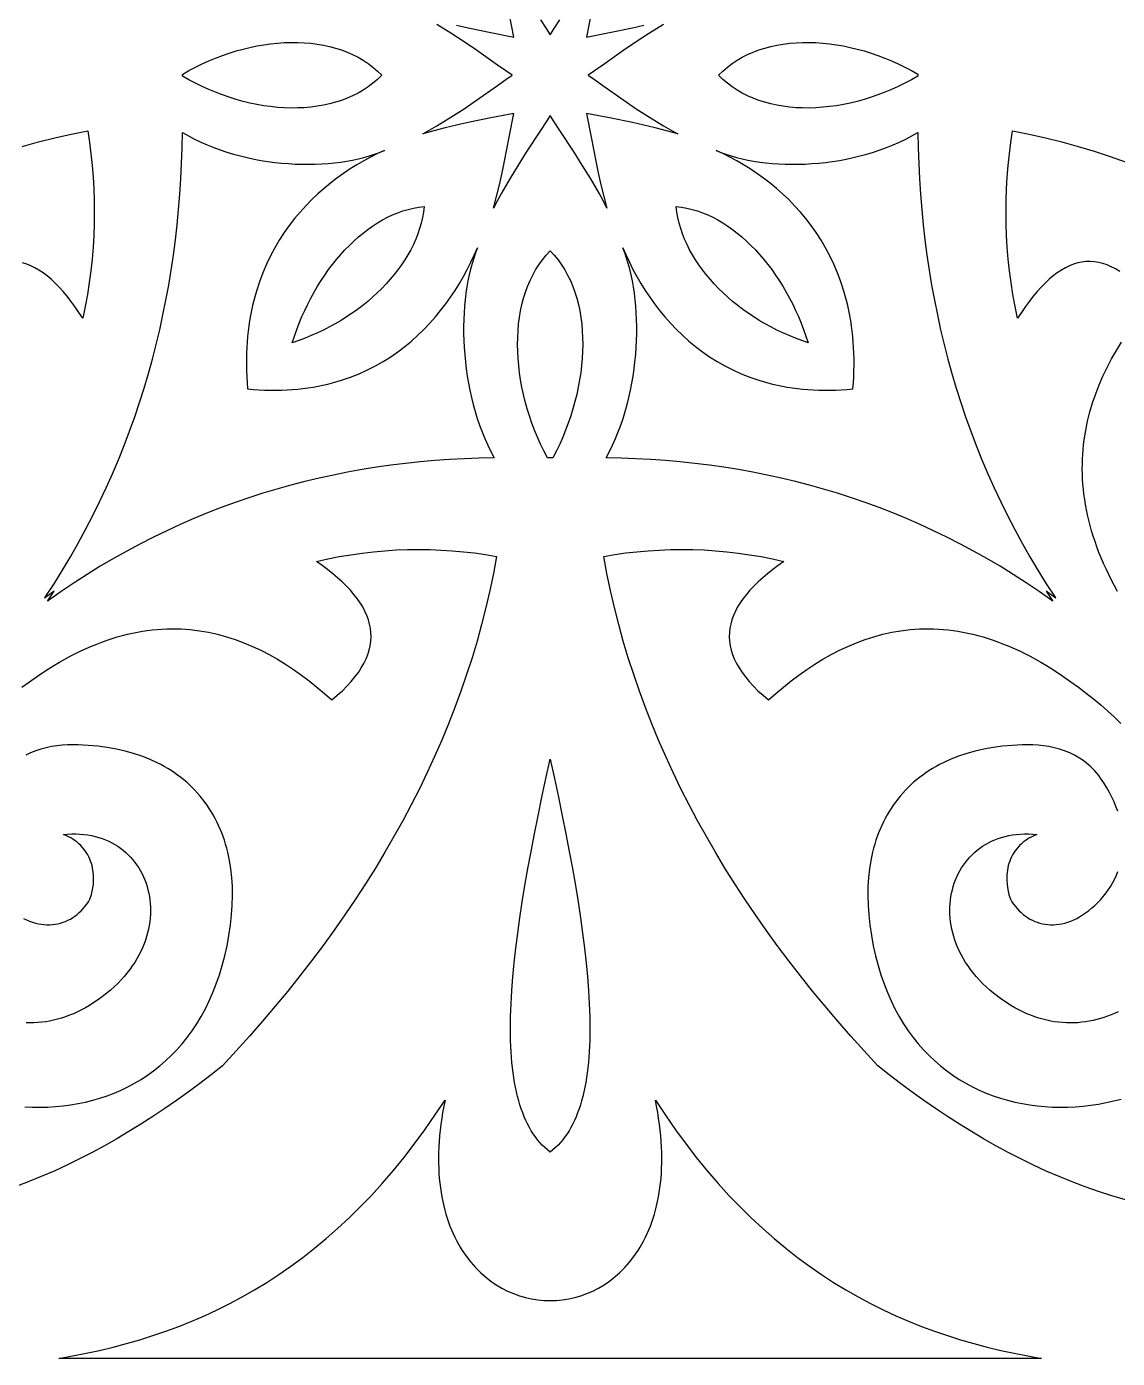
# Model space of a CAD drawing. Extents: x -375 to 375, y -1025 to 1025.
# Drawn here: x -231.8 to -165.5, y -312.1 to -231.1 of the extents above; entities that cross this region are included whole.
import ezdxf

# ---------------------------------------------------------------- set-up
doc = ezdxf.new("R2010")
doc.units = 0
doc.layers.add('LAYER_1', color=18, linetype='CONTINUOUS')

msp = doc.modelspace()

# ---------------------------------------------------------------- linework, layer by layer
at = {"layer": 'LAYER_1'}
for points in [[(-205.689, -231.057), (-204.996, -231.215), (-203.608, -231.505), (-202.219, -231.779), (-202.489, -230.322)], [(-200.584, -230.735), (-200.246, -231.249), (-199.998, -231.642), (-199.751, -231.249), (-199.413, -230.735)], [(-197.514, -230.322), (-197.785, -231.779), (-196.393, -231.505), (-195.003, -231.215), (-194.31, -231.057)], [(-193.113, -231.008), (-193.54, -231.267), (-193.959, -231.529), (-194.766, -232.057), (-195.52, -232.57), (-196.805, -233.477), (-197.304, -233.831), (-197.686, -234.093), (-197.304, -234.356), (-196.805, -234.711), (-195.52, -235.617), (-194.766, -236.129), (-193.959, -236.655), (-193.54, -236.916), (-193.113, -237.174), (-192.681, -237.425), (-192.245, -237.667), (-192.931, -237.474), (-193.619, -237.296), (-194.31, -237.129), (-195.003, -236.973), (-196.393, -236.684), (-197.785, -236.414), (-197.514, -237.866), (-197.228, -239.314), (-197.075, -240.035), (-196.911, -240.751), (-196.735, -241.463), (-196.545, -242.17), (-196.783, -241.72), (-197.03, -241.273), (-197.537, -240.399), (-198.048, -239.563), (-198.543, -238.782), (-199.413, -237.452), (-199.751, -236.937), (-199.998, -236.544), (-200.246, -236.937), (-200.584, -237.452), (-201.455, -238.782), (-201.949, -239.563), (-202.459, -240.399), (-202.964, -241.273), (-203.209, -241.72), (-203.447, -242.17), (-203.258, -241.463), (-203.085, -240.751), (-202.923, -240.035), (-202.772, -239.314), (-202.489, -237.866), (-202.219, -236.414), (-203.608, -236.684), (-204.996, -236.973), (-205.689, -237.129), (-206.379, -237.296), (-207.067, -237.474), (-207.752, -237.667), (-207.316, -237.425), (-206.884, -237.174), (-206.457, -236.916), (-206.037, -236.655), (-205.229, -236.129), (-204.476, -235.617), (-203.193, -234.711), (-202.696, -234.356), (-202.316, -234.093), (-202.696, -233.831), (-203.193, -233.477), (-204.476, -232.57), (-205.229, -232.057), (-206.037, -231.529), (-206.457, -231.267), (-206.884, -231.008)], [(-232.097, -238.426), (-231.111, -238.155), (-230.12, -237.907), (-229.123, -237.682), (-228.123, -237.479), (-228.018, -238.179), (-227.928, -238.881), (-227.854, -239.584), (-227.796, -240.289), (-227.754, -240.995), (-227.728, -241.704), (-227.719, -242.414), (-227.726, -243.125), (-227.751, -243.838), (-227.793, -244.553), (-227.853, -245.27), (-227.931, -245.988), (-228.026, -246.708), (-228.141, -247.429), (-228.273, -248.153), (-228.425, -248.877), (-228.662, -248.513), (-228.9, -248.168), (-229.139, -247.842), (-229.379, -247.535), (-229.619, -247.247), (-229.861, -246.98), (-230.103, -246.732), (-230.347, -246.505), (-230.591, -246.299), (-230.836, -246.114), (-231.083, -245.95), (-231.33, -245.807), (-231.578, -245.687), (-231.828, -245.588), (-232.078, -245.512)], [(-165.355, -246.039), (-165.617, -245.877), (-165.878, -245.74), (-166.137, -245.627), (-166.396, -245.539), (-166.653, -245.475), (-166.909, -245.436), (-167.164, -245.42), (-167.418, -245.428), (-167.67, -245.458), (-167.922, -245.512), (-168.172, -245.588), (-168.422, -245.687), (-168.67, -245.807), (-168.917, -245.95), (-169.164, -246.114), (-169.409, -246.299), (-169.653, -246.505), (-169.897, -246.732), (-170.139, -246.98), (-170.381, -247.247), (-170.621, -247.535), (-170.861, -247.842), (-171.1, -248.168), (-171.338, -248.513), (-171.575, -248.877), (-171.727, -248.153), (-171.859, -247.429), (-171.974, -246.708), (-172.069, -245.988), (-172.147, -245.27), (-172.207, -244.553), (-172.249, -243.838), (-172.274, -243.125), (-172.281, -242.414), (-172.272, -241.704), (-172.246, -240.995), (-172.204, -240.289), (-172.146, -239.584), (-172.072, -238.881), (-171.982, -238.179), (-171.877, -237.479), (-170.877, -237.682), (-169.88, -237.907), (-168.889, -238.155), (-167.903, -238.426), (-166.921, -238.72), (-165.944, -239.036), (-164.972, -239.375)], [(-165.5, -265.482), (-165.689, -265.137), (-165.868, -264.794), (-166.038, -264.454), (-166.199, -264.115), (-166.35, -263.778), (-166.493, -263.444), (-166.627, -263.111), (-166.752, -262.78), (-166.868, -262.451), (-166.976, -262.124), (-167.075, -261.799), (-167.166, -261.476), (-167.248, -261.155), (-167.323, -260.835), (-167.389, -260.518), (-167.447, -260.203), (-167.498, -259.889), (-167.541, -259.577), (-167.576, -259.268), (-167.603, -258.96), (-167.623, -258.654), (-167.636, -258.35), (-167.641, -258.047), (-167.64, -257.747), (-167.631, -257.448), (-167.615, -257.152), (-167.593, -256.857), (-167.563, -256.564), (-167.528, -256.273), (-167.436, -255.696), (-167.319, -255.127), (-167.178, -254.565), (-167.013, -254.01), (-166.825, -253.462), (-166.616, -252.922), (-166.384, -252.388), (-166.133, -251.862), (-165.862, -251.343), (-165.572, -250.831), (-165.264, -250.326)], [(-232.134, -271.315), (-231.661, -270.971), (-231.177, -270.633), (-230.84, -270.407), (-230.505, -270.191), (-230.172, -269.985), (-229.841, -269.788), (-229.512, -269.602), (-229.184, -269.425), (-228.859, -269.258), (-228.535, -269.1), (-228.213, -268.951), (-227.894, -268.812), (-227.575, -268.682), (-227.259, -268.561), (-226.945, -268.449), (-226.633, -268.346), (-226.322, -268.251), (-226.013, -268.165), (-225.706, -268.088), (-225.401, -268.019), (-225.098, -267.958), (-224.797, -267.906), (-224.497, -267.861), (-224.199, -267.825), (-223.904, -267.796), (-223.609, -267.775), (-223.317, -267.762), (-223.027, -267.756), (-222.738, -267.758), (-222.451, -267.767), (-222.166, -267.783), (-221.882, -267.807), (-221.601, -267.837), (-221.321, -267.875), (-220.767, -267.97), (-220.219, -268.091), (-219.679, -268.238), (-219.146, -268.41), (-218.62, -268.605), (-218.1, -268.824), (-217.587, -269.064), (-217.082, -269.326), (-216.583, -269.608), (-216.09, -269.91), (-215.605, -270.23), (-215.126, -270.569), (-214.653, -270.924), (-214.188, -271.296), (-213.729, -271.682), (-213.276, -272.084), (-212.943, -271.801), (-212.637, -271.52), (-212.356, -271.24), (-212.101, -270.962), (-211.87, -270.685), (-211.665, -270.41), (-211.485, -270.135), (-211.329, -269.863), (-211.197, -269.591), (-211.088, -269.321), (-211.004, -269.052), (-210.943, -268.785), (-210.905, -268.518), (-210.889, -268.253), (-210.897, -267.989), (-210.926, -267.726), (-210.978, -267.465), (-211.051, -267.204), (-211.146, -266.945), (-211.262, -266.686), (-211.399, -266.429), (-211.556, -266.173), (-211.734, -265.918), (-211.933, -265.664), (-212.151, -265.41), (-212.388, -265.158), (-212.646, -264.907), (-212.922, -264.657), (-213.217, -264.407), (-213.53, -264.159), (-213.862, -263.911), (-214.212, -263.664), (-213.516, -263.506), (-212.821, -263.368), (-212.127, -263.249), (-211.435, -263.15), (-210.745, -263.069), (-210.056, -263.007), (-209.369, -262.963), (-208.683, -262.937), (-207.999, -262.929), (-207.317, -262.939), (-206.636, -262.965), (-205.957, -263.009), (-205.279, -263.07), (-204.604, -263.147), (-203.929, -263.241), (-203.257, -263.35), (-203.451, -264.391), (-203.668, -265.427), (-203.906, -266.459), (-204.167, -267.485), (-204.449, -268.506), (-204.753, -269.523), (-205.078, -270.534), (-205.425, -271.541), (-205.794, -272.543), (-206.183, -273.54), (-206.594, -274.532), (-207.026, -275.52), (-207.479, -276.503), (-207.953, -277.481), (-208.447, -278.455), (-208.962, -279.424), (-209.498, -280.388), (-210.053, -281.348), (-210.63, -282.304), (-211.226, -283.255), (-211.843, -284.201), (-212.48, -285.144), (-213.136, -286.081), (-213.812, -287.015), (-214.508, -287.944), (-215.224, -288.868), (-215.959, -289.789), (-216.714, -290.705), (-217.487, -291.617), (-218.28, -292.525), (-219.092, -293.428), (-219.923, -294.328), (-220.615, -294.871), (-221.313, -295.403), (-222.016, -295.924), (-222.724, -296.432), (-223.438, -296.927), (-224.159, -297.409), (-224.885, -297.877), (-225.618, -298.331), (-226.357, -298.77), (-227.103, -299.194), (-227.856, -299.602), (-228.617, -299.994), (-229.385, -300.37), (-230.16, -300.727), (-230.944, -301.068), (-231.735, -301.39), (-232.535, -301.693)], [(-165.013, -302.486), (-165.839, -302.242), (-166.656, -301.977), (-167.465, -301.693), (-168.265, -301.39), (-169.056, -301.068), (-169.84, -300.727), (-170.615, -300.37), (-171.383, -299.994), (-172.144, -299.602), (-172.897, -299.194), (-173.643, -298.77), (-174.382, -298.331), (-175.115, -297.877), (-175.841, -297.409), (-176.562, -296.927), (-177.276, -296.432), (-177.984, -295.924), (-178.687, -295.403), (-179.385, -294.871), (-180.077, -294.328), (-180.908, -293.428), (-181.72, -292.525), (-182.513, -291.617), (-183.286, -290.705), (-184.041, -289.789), (-184.776, -288.868), (-185.492, -287.944), (-186.188, -287.015), (-186.864, -286.081), (-187.52, -285.144), (-188.157, -284.201), (-188.774, -283.255), (-189.37, -282.304), (-189.947, -281.348), (-190.502, -280.388), (-191.038, -279.424), (-191.553, -278.455), (-192.047, -277.481), (-192.521, -276.503), (-192.974, -275.52), (-193.406, -274.532), (-193.817, -273.54), (-194.206, -272.543), (-194.575, -271.541), (-194.922, -270.534), (-195.247, -269.523), (-195.551, -268.506), (-195.833, -267.485), (-196.094, -266.459), (-196.332, -265.427), (-196.549, -264.391), (-196.743, -263.35), (-196.071, -263.241), (-195.396, -263.147), (-194.721, -263.07), (-194.043, -263.009), (-193.364, -262.965), (-192.683, -262.939), (-192.001, -262.929), (-191.317, -262.937), (-190.631, -262.963), (-189.944, -263.007), (-189.255, -263.069), (-188.565, -263.15), (-187.873, -263.249), (-187.179, -263.368), (-186.484, -263.506), (-185.788, -263.664), (-186.138, -263.911), (-186.47, -264.159), (-186.783, -264.407), (-187.078, -264.657), (-187.354, -264.907), (-187.612, -265.158), (-187.849, -265.41), (-188.067, -265.664), (-188.266, -265.918), (-188.444, -266.173), (-188.601, -266.429), (-188.738, -266.686), (-188.854, -266.945), (-188.949, -267.204), (-189.022, -267.465), (-189.074, -267.726), (-189.103, -267.989), (-189.111, -268.253), (-189.095, -268.518), (-189.057, -268.785), (-188.996, -269.052), (-188.912, -269.321), (-188.803, -269.591), (-188.671, -269.863), (-188.515, -270.135), (-188.335, -270.41), (-188.13, -270.685), (-187.899, -270.962), (-187.644, -271.24), (-187.363, -271.52), (-187.057, -271.801), (-186.724, -272.084), (-186.271, -271.682), (-185.812, -271.296), (-185.347, -270.924), (-184.874, -270.569), (-184.395, -270.23), (-183.91, -269.91), (-183.417, -269.608), (-182.918, -269.326), (-182.413, -269.064), (-181.9, -268.824), (-181.38, -268.605), (-180.854, -268.41), (-180.321, -268.238), (-179.781, -268.091), (-179.233, -267.97), (-178.679, -267.875), (-178.399, -267.837), (-178.118, -267.807), (-177.834, -267.783), (-177.549, -267.767), (-177.262, -267.758), (-176.973, -267.756), (-176.683, -267.762), (-176.391, -267.775), (-176.096, -267.796), (-175.801, -267.825), (-175.503, -267.861), (-175.203, -267.906), (-174.902, -267.958), (-174.599, -268.019), (-174.294, -268.088), (-173.987, -268.165), (-173.678, -268.251), (-173.367, -268.346), (-173.055, -268.449), (-172.741, -268.561), (-172.425, -268.682), (-172.106, -268.812), (-171.787, -268.951), (-171.465, -269.1), (-171.141, -269.258), (-170.816, -269.425), (-170.488, -269.602), (-170.159, -269.788), (-169.828, -269.985), (-169.495, -270.191), (-169.16, -270.407), (-168.823, -270.633), (-168.339, -270.971), (-167.866, -271.315), (-167.406, -271.666), (-166.958, -272.023), (-166.522, -272.385), (-166.1, -272.754), (-165.691, -273.128), (-165.295, -273.508)], [(-231.939, -296.818), (-231.472, -296.841), (-231.006, -296.847), (-230.542, -296.837), (-230.079, -296.811), (-229.62, -296.768), (-229.163, -296.708), (-228.709, -296.631), (-228.26, -296.537), (-227.816, -296.426), (-227.377, -296.298), (-226.943, -296.152), (-226.516, -295.989), (-226.095, -295.807), (-225.682, -295.608), (-225.277, -295.391), (-224.88, -295.156), (-224.492, -294.902), (-224.113, -294.63), (-223.745, -294.339), (-223.387, -294.029), (-223.04, -293.7), (-222.705, -293.353), (-222.382, -292.986), (-222.072, -292.6), (-221.775, -292.194), (-221.491, -291.769), (-221.222, -291.323), (-220.968, -290.858), (-220.729, -290.373), (-220.506, -289.868), (-220.3, -289.342), (-220.11, -288.796), (-219.938, -288.229), (-219.784, -287.641), (-219.649, -287.033), (-219.533, -286.403), (-219.436, -285.752), (-219.371, -285.152), (-219.33, -284.565), (-219.315, -283.991), (-219.325, -283.432), (-219.359, -282.886), (-219.417, -282.356), (-219.5, -281.84), (-219.606, -281.339), (-219.668, -281.095), (-219.736, -280.854), (-219.81, -280.618), (-219.889, -280.385), (-219.975, -280.157), (-220.066, -279.932), (-220.163, -279.712), (-220.265, -279.496), (-220.373, -279.285), (-220.487, -279.077), (-220.607, -278.874), (-220.732, -278.676), (-220.862, -278.481), (-220.998, -278.292), (-221.14, -278.106), (-221.287, -277.926), (-221.439, -277.75), (-221.597, -277.578), (-221.76, -277.412), (-221.929, -277.25), (-222.103, -277.092), (-222.282, -276.94), (-222.467, -276.793), (-222.656, -276.65), (-222.851, -276.512), (-223.051, -276.38), (-223.256, -276.252), (-223.466, -276.13), (-223.682, -276.013), (-223.902, -275.9), (-224.358, -275.692), (-224.833, -275.504), (-225.329, -275.339), (-225.843, -275.195), (-226.377, -275.073), (-226.93, -274.974), (-227.501, -274.898), (-228.09, -274.846), (-228.698, -274.817), (-229.023, -274.811), (-229.349, -274.817), (-229.676, -274.837), (-230.003, -274.871), (-230.329, -274.921), (-230.652, -274.988), (-230.971, -275.072), (-231.285, -275.176), (-231.593, -275.3), (-231.893, -275.446)], [(-165.491, -278.848), (-165.594, -278.565), (-165.712, -278.281), (-165.845, -277.994), (-165.993, -277.706), (-166.156, -277.417), (-166.335, -277.127), (-166.529, -276.836), (-166.643, -276.683), (-166.76, -276.537), (-166.88, -276.398), (-167.005, -276.266), (-167.132, -276.141), (-167.263, -276.023), (-167.534, -275.806), (-167.816, -275.614), (-168.107, -275.446), (-168.407, -275.3), (-168.715, -275.176), (-169.029, -275.072), (-169.348, -274.988), (-169.671, -274.921), (-169.997, -274.871), (-170.324, -274.837), (-170.651, -274.817), (-170.977, -274.811), (-171.302, -274.817), (-171.91, -274.846), (-172.499, -274.898), (-173.07, -274.974), (-173.623, -275.073), (-174.157, -275.195), (-174.671, -275.339), (-175.167, -275.504), (-175.642, -275.692), (-176.098, -275.9), (-176.318, -276.013), (-176.534, -276.13), (-176.744, -276.252), (-176.949, -276.38), (-177.149, -276.512), (-177.344, -276.65), (-177.533, -276.793), (-177.718, -276.94), (-177.897, -277.092), (-178.071, -277.25), (-178.24, -277.412), (-178.403, -277.578), (-178.561, -277.75), (-178.713, -277.926), (-178.86, -278.106), (-179.002, -278.292), (-179.138, -278.481), (-179.268, -278.676), (-179.393, -278.874), (-179.513, -279.077), (-179.627, -279.285), (-179.735, -279.496), (-179.837, -279.712), (-179.934, -279.932), (-180.025, -280.157), (-180.111, -280.385), (-180.19, -280.618), (-180.264, -280.854), (-180.332, -281.095), (-180.394, -281.339), (-180.5, -281.84), (-180.583, -282.356), (-180.641, -282.886), (-180.675, -283.432), (-180.685, -283.991), (-180.67, -284.565), (-180.629, -285.152), (-180.564, -285.752), (-180.467, -286.403), (-180.351, -287.033), (-180.216, -287.641), (-180.062, -288.229), (-179.89, -288.796), (-179.7, -289.342), (-179.494, -289.868), (-179.271, -290.373), (-179.032, -290.858), (-178.778, -291.323), (-178.509, -291.769), (-178.225, -292.194), (-177.928, -292.6), (-177.618, -292.986), (-177.295, -293.353), (-176.96, -293.7), (-176.613, -294.029), (-176.255, -294.339), (-175.887, -294.63), (-175.508, -294.902), (-175.12, -295.156), (-174.723, -295.391), (-174.318, -295.608), (-173.905, -295.807), (-173.484, -295.989), (-173.057, -296.152), (-172.623, -296.298), (-172.184, -296.426), (-171.74, -296.537), (-171.291, -296.631), (-170.837, -296.708), (-170.38, -296.768), (-169.921, -296.811), (-169.458, -296.837), (-168.994, -296.847), (-168.528, -296.841), (-168.061, -296.818), (-167.594, -296.779), (-167.127, -296.725), (-166.661, -296.655), (-166.196, -296.569), (-165.733, -296.467), (-165.272, -296.351)], [(-232.016, -285.369), (-231.835, -285.457), (-231.654, -285.533), (-231.475, -285.597), (-231.296, -285.651), (-231.12, -285.693), (-230.944, -285.724), (-230.77, -285.745), (-230.599, -285.755), (-230.429, -285.755), (-230.262, -285.744), (-230.097, -285.724), (-229.935, -285.694), (-229.777, -285.654), (-229.621, -285.605), (-229.469, -285.547), (-229.32, -285.479), (-229.175, -285.403), (-229.034, -285.319), (-228.898, -285.226), (-228.766, -285.124), (-228.638, -285.015), (-228.516, -284.898), (-228.398, -284.773), (-228.286, -284.641), (-228.179, -284.502), (-228.078, -284.355), (-227.982, -284.202), (-227.891, -283.905), (-227.823, -283.607), (-227.779, -283.31), (-227.761, -283.015), (-227.768, -282.723), (-227.8, -282.438), (-227.825, -282.297), (-227.858, -282.159), (-227.896, -282.023), (-227.942, -281.889), (-227.994, -281.758), (-228.052, -281.63), (-228.118, -281.505), (-228.19, -281.384), (-228.269, -281.266), (-228.355, -281.152), (-228.448, -281.041), (-228.547, -280.935), (-228.654, -280.833), (-228.768, -280.736), (-228.889, -280.644), (-229.017, -280.557), (-229.152, -280.475), (-229.294, -280.398), (-229.444, -280.327), (-229.601, -280.262), (-229.34, -280.239), (-229.085, -280.227), (-228.835, -280.226), (-228.59, -280.236), (-228.352, -280.257), (-228.118, -280.288), (-227.891, -280.328), (-227.67, -280.379), (-227.454, -280.438), (-227.245, -280.508), (-227.042, -280.586), (-226.845, -280.672), (-226.655, -280.768), (-226.471, -280.871), (-226.294, -280.982), (-226.124, -281.101), (-225.96, -281.227), (-225.804, -281.361), (-225.655, -281.501), (-225.513, -281.648), (-225.378, -281.801), (-225.25, -281.96), (-225.131, -282.125), (-225.018, -282.295), (-224.914, -282.471), (-224.817, -282.652), (-224.728, -282.838), (-224.648, -283.028), (-224.575, -283.222), (-224.511, -283.421), (-224.455, -283.623), (-224.408, -283.828), (-224.369, -284.037), (-224.339, -284.248), (-224.318, -284.463), (-224.306, -284.679), (-224.302, -284.898), (-224.308, -285.119), (-224.323, -285.341), (-224.348, -285.565), (-224.382, -285.79), (-224.425, -286.016), (-224.479, -286.242), (-224.541, -286.468), (-224.614, -286.695), (-224.697, -286.921), (-224.79, -287.147), (-224.893, -287.372), (-225.007, -287.596), (-225.131, -287.819), (-225.265, -288.041), (-225.41, -288.26), (-225.566, -288.478), (-225.733, -288.693), (-225.91, -288.906), (-226.099, -289.116), (-226.299, -289.322), (-226.51, -289.526), (-226.733, -289.726), (-226.967, -289.922), (-227.212, -290.113), (-227.47, -290.301), (-227.739, -290.484), (-228.02, -290.661), (-228.261, -290.802), (-228.503, -290.931), (-228.745, -291.051), (-228.987, -291.16), (-229.229, -291.259), (-229.471, -291.348), (-229.713, -291.428), (-229.954, -291.497), (-230.195, -291.557), (-230.436, -291.608), (-230.675, -291.649), (-230.914, -291.681), (-231.153, -291.704), (-231.39, -291.718), (-231.626, -291.723), (-231.86, -291.719)], [(-165.47, -291.042), (-165.679, -291.14), (-165.892, -291.231), (-166.107, -291.315), (-166.324, -291.392), (-166.544, -291.46), (-166.766, -291.522), (-166.991, -291.575), (-167.217, -291.62), (-167.445, -291.657), (-167.675, -291.686), (-167.907, -291.707), (-168.14, -291.719), (-168.374, -291.723), (-168.61, -291.718), (-168.847, -291.704), (-169.086, -291.681), (-169.325, -291.649), (-169.564, -291.608), (-169.805, -291.557), (-170.046, -291.497), (-170.287, -291.428), (-170.529, -291.348), (-170.771, -291.259), (-171.013, -291.16), (-171.255, -291.051), (-171.497, -290.931), (-171.739, -290.802), (-171.98, -290.661), (-172.261, -290.484), (-172.53, -290.301), (-172.788, -290.113), (-173.033, -289.922), (-173.267, -289.726), (-173.49, -289.526), (-173.701, -289.322), (-173.901, -289.116), (-174.09, -288.906), (-174.267, -288.693), (-174.434, -288.478), (-174.59, -288.26), (-174.735, -288.041), (-174.869, -287.819), (-174.993, -287.596), (-175.107, -287.372), (-175.21, -287.147), (-175.303, -286.921), (-175.386, -286.695), (-175.459, -286.468), (-175.521, -286.242), (-175.575, -286.016), (-175.618, -285.79), (-175.652, -285.565), (-175.677, -285.341), (-175.692, -285.119), (-175.698, -284.898), (-175.694, -284.679), (-175.682, -284.463), (-175.661, -284.248), (-175.631, -284.037), (-175.592, -283.828), (-175.545, -283.623), (-175.489, -283.421), (-175.425, -283.222), (-175.352, -283.028), (-175.272, -282.838), (-175.183, -282.652), (-175.086, -282.471), (-174.982, -282.295), (-174.869, -282.125), (-174.75, -281.96), (-174.622, -281.801), (-174.487, -281.648), (-174.345, -281.501), (-174.196, -281.361), (-174.04, -281.227), (-173.876, -281.101), (-173.706, -280.982), (-173.529, -280.871), (-173.345, -280.768), (-173.155, -280.672), (-172.958, -280.586), (-172.755, -280.508), (-172.546, -280.438), (-172.33, -280.379), (-172.109, -280.328), (-171.882, -280.288), (-171.648, -280.257), (-171.41, -280.236), (-171.165, -280.226), (-170.915, -280.227), (-170.66, -280.239), (-170.399, -280.262), (-170.556, -280.327), (-170.706, -280.398), (-170.848, -280.475), (-170.983, -280.557), (-171.111, -280.644), (-171.232, -280.736), (-171.346, -280.833), (-171.453, -280.935), (-171.552, -281.041), (-171.645, -281.152), (-171.731, -281.266), (-171.81, -281.384), (-171.882, -281.505), (-171.948, -281.63), (-172.006, -281.758), (-172.058, -281.889), (-172.104, -282.023), (-172.142, -282.159), (-172.175, -282.297), (-172.2, -282.438), (-172.232, -282.723), (-172.239, -283.015), (-172.221, -283.31), (-172.177, -283.607), (-172.109, -283.905), (-172.018, -284.202), (-171.922, -284.355), (-171.821, -284.502), (-171.714, -284.641), (-171.602, -284.773), (-171.484, -284.898), (-171.362, -285.015), (-171.234, -285.124), (-171.102, -285.226), (-170.966, -285.319), (-170.825, -285.403), (-170.68, -285.479), (-170.531, -285.547), (-170.379, -285.605), (-170.223, -285.654), (-170.065, -285.694), (-169.903, -285.724), (-169.738, -285.744), (-169.571, -285.755), (-169.401, -285.755), (-169.23, -285.745), (-169.056, -285.724), (-168.88, -285.693), (-168.704, -285.651), (-168.525, -285.597), (-168.346, -285.533), (-168.165, -285.457), (-167.984, -285.369), (-167.803, -285.269), (-167.621, -285.158), (-167.439, -285.034), (-167.257, -284.897), (-167.075, -284.748), (-166.88, -284.575), (-166.693, -284.395), (-166.517, -284.208), (-166.35, -284.016), (-166.193, -283.817), (-166.046, -283.612), (-165.91, -283.401), (-165.785, -283.185), (-165.67, -282.963), (-165.567, -282.736), (-165.475, -282.505)]]:
    msp.add_lwpolyline(points, dxfattribs=at)
for points in [[(-215.354, -232.098), (-214.953, -232.116), (-214.559, -232.15), (-214.171, -232.199), (-213.789, -232.265), (-213.415, -232.347), (-213.05, -232.445), (-212.693, -232.56), (-212.346, -232.691), (-212.01, -232.84), (-211.684, -233.005), (-211.37, -233.188), (-211.069, -233.388), (-210.78, -233.605), (-210.505, -233.84), (-210.244, -234.093), (-210.505, -234.346), (-210.78, -234.581), (-211.069, -234.799), (-211.37, -234.998), (-211.684, -235.181), (-212.01, -235.346), (-212.346, -235.494), (-212.693, -235.626), (-213.05, -235.74), (-213.415, -235.838), (-213.789, -235.92), (-214.171, -235.986), (-214.559, -236.035), (-214.953, -236.069), (-215.354, -236.087), (-215.759, -236.089), (-216.168, -236.076), (-216.581, -236.048), (-216.996, -236.004), (-217.414, -235.946), (-217.834, -235.873), (-218.254, -235.785), (-218.675, -235.683), (-219.095, -235.567), (-219.514, -235.437), (-219.931, -235.292), (-220.345, -235.134), (-220.757, -234.963), (-221.164, -234.778), (-221.568, -234.58), (-221.965, -234.368), (-222.357, -234.144), (-222.357, -234.042), (-221.965, -233.817), (-221.568, -233.606), (-221.164, -233.407), (-220.757, -233.222), (-220.345, -233.051), (-219.931, -232.892), (-219.514, -232.748), (-219.095, -232.618), (-218.675, -232.501), (-218.254, -232.399), (-217.834, -232.312), (-217.414, -232.239), (-216.996, -232.18), (-216.581, -232.137), (-216.168, -232.109), (-215.759, -232.096)], [(-183.836, -232.108), (-183.423, -232.137), (-183.008, -232.18), (-182.59, -232.238), (-182.17, -232.311), (-181.75, -232.399), (-181.329, -232.501), (-180.909, -232.617), (-180.49, -232.747), (-180.072, -232.891), (-179.657, -233.049), (-179.245, -233.221), (-178.837, -233.406), (-178.434, -233.604), (-178.035, -233.815), (-177.643, -234.04), (-177.643, -234.144), (-178.035, -234.369), (-178.434, -234.58), (-178.837, -234.778), (-179.245, -234.963), (-179.657, -235.135), (-180.072, -235.293), (-180.49, -235.437), (-180.909, -235.567), (-181.329, -235.683), (-181.75, -235.785), (-182.17, -235.873), (-182.59, -235.946), (-183.008, -236.004), (-183.423, -236.047), (-183.836, -236.076), (-184.245, -236.089), (-184.65, -236.086), (-185.05, -236.068), (-185.444, -236.035), (-185.833, -235.985), (-186.214, -235.92), (-186.587, -235.838), (-186.952, -235.74), (-187.309, -235.625), (-187.655, -235.494), (-187.992, -235.346), (-188.317, -235.18), (-188.631, -234.998), (-188.932, -234.798), (-189.22, -234.581), (-189.495, -234.346), (-189.756, -234.093), (-189.495, -233.84), (-189.22, -233.605), (-188.932, -233.388), (-188.631, -233.188), (-188.317, -233.005), (-187.992, -232.84), (-187.655, -232.691), (-187.309, -232.56), (-186.952, -232.445), (-186.587, -232.347), (-186.214, -232.265), (-185.833, -232.199), (-185.444, -232.15), (-185.05, -232.116), (-184.65, -232.098), (-184.245, -232.095)], [(-221.997, -237.778), (-221.624, -237.974), (-221.242, -238.157), (-220.854, -238.329), (-220.46, -238.488), (-220.06, -238.635), (-219.655, -238.77), (-219.247, -238.893), (-218.835, -239.005), (-218.42, -239.105), (-218.003, -239.194), (-217.585, -239.272), (-217.167, -239.338), (-216.749, -239.394), (-216.331, -239.438), (-215.916, -239.472), (-215.503, -239.496), (-215.093, -239.508), (-214.686, -239.511), (-214.285, -239.503), (-213.888, -239.486), (-213.498, -239.458), (-213.114, -239.421), (-212.738, -239.374), (-212.37, -239.317), (-212.011, -239.251), (-211.661, -239.176), (-211.322, -239.091), (-210.994, -238.998), (-210.677, -238.896), (-210.373, -238.785), (-210.082, -238.666), (-210.501, -238.862), (-210.919, -239.074), (-211.336, -239.3), (-211.751, -239.541), (-212.162, -239.797), (-212.568, -240.068), (-212.969, -240.355), (-213.364, -240.657), (-213.752, -240.976), (-214.131, -241.31), (-214.5, -241.661), (-214.86, -242.028), (-215.208, -242.412), (-215.544, -242.813), (-215.867, -243.232), (-216.176, -243.667), (-216.47, -244.12), (-216.748, -244.591), (-217.008, -245.08), (-217.251, -245.587), (-217.475, -246.112), (-217.678, -246.657), (-217.861, -247.219), (-218.022, -247.801), (-218.094, -248.099), (-218.16, -248.402), (-218.22, -248.71), (-218.274, -249.023), (-218.322, -249.34), (-218.364, -249.663), (-218.399, -249.99), (-218.427, -250.323), (-218.449, -250.66), (-218.464, -251.003), (-218.473, -251.351), (-218.474, -251.703), (-218.468, -252.061), (-218.454, -252.424), (-218.434, -252.792), (-218.405, -253.165), (-218.046, -253.197), (-217.692, -253.222), (-217.342, -253.238), (-216.998, -253.247), (-216.659, -253.248), (-216.324, -253.242), (-215.994, -253.228), (-215.669, -253.208), (-215.349, -253.18), (-215.034, -253.146), (-214.723, -253.105), (-214.417, -253.057), (-214.116, -253.003), (-213.82, -252.942), (-213.528, -252.876), (-213.241, -252.803), (-212.68, -252.639), (-212.138, -252.453), (-211.614, -252.244), (-211.107, -252.015), (-210.619, -251.765), (-210.147, -251.497), (-209.693, -251.211), (-209.256, -250.908), (-208.836, -250.59), (-208.433, -250.256), (-208.046, -249.909), (-207.675, -249.549), (-207.321, -249.177), (-206.982, -248.795), (-206.659, -248.402), (-206.352, -248.001), (-206.059, -247.592), (-205.782, -247.177), (-205.52, -246.755), (-205.273, -246.33), (-205.04, -245.9), (-204.821, -245.468), (-204.617, -245.034), (-204.426, -244.599), (-204.543, -244.901), (-204.651, -245.216), (-204.751, -245.544), (-204.843, -245.884), (-204.926, -246.236), (-205, -246.598), (-205.065, -246.971), (-205.122, -247.352), (-205.169, -247.743), (-205.206, -248.141), (-205.235, -248.546), (-205.254, -248.957), (-205.263, -249.374), (-205.262, -249.796), (-205.251, -250.222), (-205.23, -250.651), (-205.199, -251.082), (-205.157, -251.516), (-205.105, -251.95), (-205.042, -252.385), (-204.969, -252.82), (-204.884, -253.253), (-204.788, -253.684), (-204.682, -254.113), (-204.563, -254.538), (-204.433, -254.959), (-204.292, -255.375), (-204.139, -255.786), (-203.974, -256.19), (-203.796, -256.587), (-203.607, -256.976), (-203.405, -257.357), (-204.313, -257.377), (-205.217, -257.412), (-206.117, -257.462), (-207.014, -257.526), (-207.907, -257.606), (-208.796, -257.7), (-209.681, -257.81), (-210.563, -257.936), (-211.44, -258.077), (-212.314, -258.234), (-213.184, -258.406), (-214.05, -258.596), (-214.913, -258.801), (-215.771, -259.023), (-216.625, -259.261), (-217.475, -259.517), (-218.321, -259.789), (-219.163, -260.079), (-220.001, -260.386), (-220.835, -260.71), (-221.665, -261.052), (-222.491, -261.412), (-223.312, -261.79), (-224.129, -262.186), (-224.942, -262.601), (-225.751, -263.034), (-226.555, -263.485), (-227.355, -263.956), (-228.151, -264.445), (-228.942, -264.953), (-229.729, -265.481), (-230.511, -266.029), (-230.552, -266.073), (-230.536, -266.046), (-230.561, -266.064), (-230.52, -266.021), (-230.151, -265.459), (-230.691, -265.843), (-230.733, -265.885), (-230.715, -265.859), (-230.74, -265.878), (-230.698, -265.835), (-230.17, -265.019), (-229.662, -264.199), (-229.172, -263.374), (-228.701, -262.544), (-228.248, -261.71), (-227.813, -260.871), (-227.396, -260.028), (-226.998, -259.18), (-226.616, -258.328), (-226.253, -257.472), (-225.906, -256.611), (-225.577, -255.745), (-225.265, -254.876), (-224.97, -254.002), (-224.692, -253.124), (-224.43, -252.242), (-224.185, -251.355), (-223.955, -250.464), (-223.742, -249.569), (-223.545, -248.67), (-223.364, -247.767), (-223.198, -246.86), (-223.047, -245.948), (-222.912, -245.033), (-222.792, -244.114), (-222.687, -243.191), (-222.597, -242.263), (-222.521, -241.332), (-222.46, -240.397), (-222.413, -239.458), (-222.381, -238.516), (-222.362, -237.569)], [(-177.619, -238.516), (-177.587, -239.458), (-177.54, -240.397), (-177.479, -241.332), (-177.403, -242.263), (-177.313, -243.191), (-177.208, -244.114), (-177.088, -245.033), (-176.953, -245.948), (-176.802, -246.86), (-176.636, -247.767), (-176.455, -248.67), (-176.258, -249.569), (-176.045, -250.464), (-175.815, -251.355), (-175.57, -252.242), (-175.308, -253.124), (-175.03, -254.002), (-174.735, -254.876), (-174.423, -255.745), (-174.094, -256.611), (-173.747, -257.472), (-173.384, -258.328), (-173.002, -259.18), (-172.604, -260.028), (-172.187, -260.871), (-171.752, -261.71), (-171.299, -262.544), (-170.828, -263.374), (-170.338, -264.199), (-169.83, -265.019), (-169.302, -265.835), (-169.26, -265.878), (-169.285, -265.859), (-169.267, -265.885), (-169.309, -265.843), (-169.849, -265.459), (-169.48, -266.021), (-169.439, -266.064), (-169.464, -266.046), (-169.448, -266.073), (-169.489, -266.029), (-170.271, -265.481), (-171.058, -264.953), (-171.849, -264.445), (-172.645, -263.956), (-173.445, -263.485), (-174.249, -263.034), (-175.058, -262.601), (-175.871, -262.186), (-176.688, -261.79), (-177.509, -261.412), (-178.335, -261.053), (-179.164, -260.711), (-179.998, -260.386), (-180.836, -260.079), (-181.678, -259.79), (-182.524, -259.517), (-183.374, -259.262), (-184.228, -259.023), (-185.086, -258.801), (-185.948, -258.596), (-186.814, -258.407), (-187.684, -258.234), (-188.558, -258.077), (-189.436, -257.936), (-190.317, -257.811), (-191.202, -257.701), (-192.091, -257.606), (-192.984, -257.527), (-193.881, -257.462), (-194.781, -257.412), (-195.685, -257.378), (-196.592, -257.357), (-196.39, -256.976), (-196.201, -256.587), (-196.024, -256.19), (-195.859, -255.786), (-195.706, -255.375), (-195.565, -254.959), (-195.435, -254.538), (-195.317, -254.113), (-195.21, -253.684), (-195.115, -253.253), (-195.03, -252.82), (-194.957, -252.385), (-194.894, -251.95), (-194.842, -251.516), (-194.801, -251.082), (-194.77, -250.651), (-194.749, -250.222), (-194.739, -249.796), (-194.738, -249.374), (-194.747, -248.957), (-194.766, -248.546), (-194.795, -248.141), (-194.833, -247.743), (-194.881, -247.352), (-194.937, -246.971), (-195.003, -246.598), (-195.078, -246.236), (-195.161, -245.884), (-195.253, -245.544), (-195.353, -245.216), (-195.462, -244.901), (-195.579, -244.599), (-195.388, -245.034), (-195.184, -245.468), (-194.965, -245.9), (-194.731, -246.33), (-194.484, -246.755), (-194.221, -247.177), (-193.944, -247.592), (-193.651, -248.001), (-193.344, -248.402), (-193.021, -248.795), (-192.682, -249.177), (-192.327, -249.549), (-191.956, -249.909), (-191.569, -250.256), (-191.165, -250.59), (-190.745, -250.908), (-190.308, -251.211), (-189.854, -251.497), (-189.382, -251.765), (-188.893, -252.015), (-188.386, -252.244), (-187.862, -252.453), (-187.319, -252.639), (-186.758, -252.803), (-186.471, -252.876), (-186.179, -252.942), (-185.882, -253.003), (-185.581, -253.057), (-185.275, -253.105), (-184.964, -253.146), (-184.649, -253.18), (-184.328, -253.208), (-184.003, -253.228), (-183.673, -253.242), (-183.338, -253.248), (-182.999, -253.247), (-182.654, -253.238), (-182.304, -253.222), (-181.95, -253.197), (-181.59, -253.165), (-181.562, -252.792), (-181.542, -252.424), (-181.528, -252.061), (-181.522, -251.703), (-181.524, -251.351), (-181.532, -251.003), (-181.547, -250.66), (-181.569, -250.323), (-181.598, -249.99), (-181.633, -249.663), (-181.675, -249.34), (-181.722, -249.023), (-181.777, -248.71), (-181.837, -248.402), (-181.903, -248.099), (-181.975, -247.801), (-182.136, -247.219), (-182.319, -246.657), (-182.522, -246.112), (-182.746, -245.587), (-182.988, -245.08), (-183.249, -244.591), (-183.527, -244.12), (-183.82, -243.667), (-184.129, -243.232), (-184.452, -242.813), (-184.788, -242.412), (-185.136, -242.028), (-185.495, -241.661), (-185.865, -241.31), (-186.244, -240.976), (-186.631, -240.657), (-187.025, -240.355), (-187.426, -240.068), (-187.832, -239.797), (-188.243, -239.541), (-188.657, -239.3), (-189.074, -239.074), (-189.492, -238.862), (-189.911, -238.666), (-189.621, -238.785), (-189.317, -238.896), (-189.001, -238.998), (-188.673, -239.091), (-188.334, -239.176), (-187.985, -239.251), (-187.626, -239.317), (-187.258, -239.374), (-186.882, -239.421), (-186.499, -239.458), (-186.109, -239.486), (-185.713, -239.503), (-185.311, -239.511), (-184.905, -239.508), (-184.496, -239.496), (-184.083, -239.472), (-183.667, -239.438), (-183.25, -239.394), (-182.832, -239.338), (-182.414, -239.272), (-181.996, -239.194), (-181.58, -239.105), (-181.165, -239.005), (-180.753, -238.893), (-180.344, -238.77), (-179.94, -238.635), (-179.54, -238.488), (-179.146, -238.329), (-178.757, -238.157), (-178.376, -237.974), (-178.003, -237.778), (-177.638, -237.569)], [(-207.709, -242.415), (-207.769, -242.751), (-207.846, -243.084), (-207.94, -243.414), (-208.051, -243.741), (-208.177, -244.066), (-208.32, -244.386), (-208.478, -244.703), (-208.651, -245.015), (-208.838, -245.323), (-209.039, -245.627), (-209.254, -245.925), (-209.481, -246.218), (-209.721, -246.505), (-209.974, -246.786), (-210.238, -247.061), (-210.513, -247.33), (-210.799, -247.591), (-211.095, -247.846), (-211.401, -248.093), (-211.717, -248.332), (-212.042, -248.563), (-212.375, -248.786), (-212.716, -249), (-213.065, -249.205), (-213.421, -249.401), (-213.784, -249.588), (-214.153, -249.764), (-214.527, -249.931), (-214.908, -250.087), (-215.293, -250.232), (-215.682, -250.366), (-215.551, -249.961), (-215.41, -249.56), (-215.258, -249.165), (-215.096, -248.776), (-214.925, -248.392), (-214.744, -248.015), (-214.553, -247.645), (-214.354, -247.283), (-214.147, -246.929), (-213.931, -246.583), (-213.707, -246.246), (-213.475, -245.918), (-213.236, -245.601), (-212.99, -245.294), (-212.736, -244.997), (-212.477, -244.712), (-212.211, -244.439), (-211.939, -244.178), (-211.661, -243.93), (-211.378, -243.695), (-211.09, -243.474), (-210.797, -243.266), (-210.5, -243.074), (-210.198, -242.896), (-209.893, -242.735), (-209.584, -242.589), (-209.271, -242.46), (-208.955, -242.347), (-208.637, -242.253), (-208.316, -242.176), (-207.993, -242.117), (-207.668, -242.078)], [(-192.006, -242.117), (-191.683, -242.176), (-191.362, -242.253), (-191.044, -242.347), (-190.728, -242.46), (-190.416, -242.589), (-190.107, -242.735), (-189.801, -242.896), (-189.5, -243.074), (-189.203, -243.266), (-188.91, -243.474), (-188.622, -243.695), (-188.339, -243.93), (-188.061, -244.178), (-187.789, -244.439), (-187.523, -244.712), (-187.263, -244.997), (-187.01, -245.294), (-186.764, -245.601), (-186.524, -245.918), (-186.292, -246.246), (-186.068, -246.583), (-185.852, -246.929), (-185.644, -247.283), (-185.444, -247.645), (-185.254, -248.015), (-185.072, -248.392), (-184.9, -248.776), (-184.738, -249.165), (-184.586, -249.56), (-184.444, -249.961), (-184.313, -250.366), (-184.703, -250.232), (-185.088, -250.087), (-185.469, -249.931), (-185.844, -249.764), (-186.214, -249.588), (-186.577, -249.401), (-186.933, -249.205), (-187.282, -249), (-187.624, -248.786), (-187.957, -248.563), (-188.282, -248.332), (-188.598, -248.093), (-188.904, -247.846), (-189.201, -247.591), (-189.487, -247.33), (-189.762, -247.061), (-190.026, -246.786), (-190.278, -246.505), (-190.519, -246.218), (-190.746, -245.925), (-190.961, -245.627), (-191.162, -245.323), (-191.349, -245.015), (-191.521, -244.703), (-191.679, -244.386), (-191.822, -244.066), (-191.948, -243.741), (-192.059, -243.414), (-192.153, -243.084), (-192.23, -242.751), (-192.289, -242.415), (-192.33, -242.078)], [(-199.752, -245.038), (-199.523, -245.32), (-199.31, -245.616), (-199.115, -245.926), (-198.936, -246.249), (-198.773, -246.585), (-198.627, -246.932), (-198.497, -247.29), (-198.383, -247.659), (-198.285, -248.037), (-198.202, -248.423), (-198.135, -248.818), (-198.084, -249.221), (-198.048, -249.63), (-198.027, -250.045), (-198.02, -250.466), (-198.029, -250.891), (-198.052, -251.32), (-198.09, -251.753), (-198.142, -252.188), (-198.208, -252.625), (-198.289, -253.063), (-198.383, -253.501), (-198.491, -253.939), (-198.613, -254.376), (-198.748, -254.812), (-198.897, -255.245), (-199.058, -255.675), (-199.233, -256.102), (-199.42, -256.524), (-199.621, -256.941), (-199.833, -257.352), (-200.166, -257.352), (-200.379, -256.941), (-200.58, -256.524), (-200.768, -256.102), (-200.943, -255.675), (-201.105, -255.245), (-201.253, -254.812), (-201.389, -254.376), (-201.511, -253.939), (-201.619, -253.501), (-201.713, -253.063), (-201.794, -252.625), (-201.86, -252.188), (-201.912, -251.753), (-201.95, -251.32), (-201.973, -250.891), (-201.982, -250.466), (-201.975, -250.045), (-201.954, -249.63), (-201.918, -249.221), (-201.866, -248.818), (-201.799, -248.423), (-201.716, -248.037), (-201.617, -247.659), (-201.503, -247.29), (-201.373, -246.932), (-201.226, -246.585), (-201.063, -246.249), (-200.884, -245.926), (-200.688, -245.616), (-200.475, -245.32), (-200.245, -245.038), (-199.998, -244.771)], [(-199.742, -276.851), (-199.496, -277.999), (-199.263, -279.123), (-199.043, -280.221), (-198.837, -281.293), (-198.645, -282.34), (-198.467, -283.36), (-198.305, -284.355), (-198.157, -285.322), (-198.026, -286.263), (-197.911, -287.177), (-197.813, -288.063), (-197.731, -288.921), (-197.667, -289.751), (-197.621, -290.553), (-197.594, -291.327), (-197.585, -292.071), (-197.596, -292.786), (-197.626, -293.472), (-197.676, -294.128), (-197.747, -294.755), (-197.839, -295.351), (-197.892, -295.637), (-197.952, -295.916), (-198.016, -296.187), (-198.086, -296.45), (-198.162, -296.706), (-198.243, -296.954), (-198.33, -297.194), (-198.423, -297.426), (-198.522, -297.65), (-198.626, -297.866), (-198.736, -298.074), (-198.852, -298.275), (-198.974, -298.467), (-199.102, -298.651), (-199.236, -298.827), (-199.376, -298.994), (-199.523, -299.154), (-199.676, -299.305), (-199.835, -299.448), (-200, -299.583), (-200.165, -299.448), (-200.324, -299.305), (-200.477, -299.154), (-200.624, -298.994), (-200.764, -298.827), (-200.898, -298.651), (-201.026, -298.467), (-201.148, -298.275), (-201.264, -298.074), (-201.374, -297.866), (-201.478, -297.65), (-201.577, -297.426), (-201.67, -297.194), (-201.757, -296.954), (-201.838, -296.706), (-201.914, -296.45), (-201.984, -296.187), (-202.048, -295.916), (-202.108, -295.637), (-202.161, -295.351), (-202.253, -294.755), (-202.324, -294.128), (-202.374, -293.472), (-202.404, -292.786), (-202.415, -292.071), (-202.406, -291.327), (-202.379, -290.553), (-202.333, -289.751), (-202.269, -288.921), (-202.187, -288.063), (-202.089, -287.177), (-201.974, -286.263), (-201.843, -285.322), (-201.695, -284.355), (-201.533, -283.36), (-201.355, -282.34), (-201.163, -281.293), (-200.957, -280.221), (-200.737, -279.123), (-200.504, -277.999), (-200.258, -276.851), (-200, -275.678)], [(-192.992, -297.338), (-192.37, -298.231), (-191.739, -299.091), (-191.099, -299.918), (-190.45, -300.713), (-189.793, -301.477), (-189.127, -302.209), (-188.452, -302.911), (-187.769, -303.582), (-187.078, -304.225), (-186.379, -304.839), (-185.673, -305.424), (-184.958, -305.982), (-184.236, -306.513), (-183.507, -307.018), (-182.77, -307.496), (-182.027, -307.95), (-181.276, -308.379), (-180.519, -308.783), (-179.755, -309.165), (-178.985, -309.523), (-178.208, -309.859), (-177.425, -310.173), (-176.636, -310.466), (-175.841, -310.739), (-175.04, -310.991), (-174.234, -311.225), (-173.422, -311.439), (-172.605, -311.635), (-171.783, -311.813), (-170.956, -311.975), (-170.124, -312.119), (-229.876, -312.119), (-229.044, -311.975), (-228.217, -311.813), (-227.395, -311.635), (-226.578, -311.439), (-225.766, -311.225), (-224.96, -310.991), (-224.159, -310.739), (-223.364, -310.466), (-222.575, -310.173), (-221.792, -309.859), (-221.015, -309.523), (-220.245, -309.165), (-219.481, -308.783), (-218.724, -308.379), (-217.973, -307.95), (-217.23, -307.496), (-216.493, -307.018), (-215.764, -306.513), (-215.042, -305.982), (-214.327, -305.424), (-213.621, -304.839), (-212.922, -304.225), (-212.231, -303.582), (-211.548, -302.911), (-210.873, -302.209), (-210.207, -301.477), (-209.55, -300.713), (-208.901, -299.918), (-208.261, -299.091), (-207.63, -298.231), (-207.008, -297.338), (-206.395, -296.411), (-206.47, -296.789), (-206.537, -297.161), (-206.595, -297.527), (-206.646, -297.888), (-206.689, -298.242), (-206.724, -298.591), (-206.751, -298.933), (-206.771, -299.27), (-206.783, -299.6), (-206.788, -299.925), (-206.787, -300.243), (-206.778, -300.556), (-206.762, -300.863), (-206.74, -301.164), (-206.711, -301.458), (-206.676, -301.747), (-206.635, -302.03), (-206.587, -302.307), (-206.533, -302.578), (-206.474, -302.843), (-206.408, -303.102), (-206.337, -303.355), (-206.261, -303.602), (-206.179, -303.844), (-206.092, -304.079), (-206, -304.308), (-205.902, -304.531), (-205.8, -304.749), (-205.694, -304.96), (-205.582, -305.166), (-205.466, -305.365), (-205.346, -305.559), (-205.093, -305.928), (-204.825, -306.273), (-204.542, -306.595), (-204.245, -306.893), (-203.935, -307.167), (-203.614, -307.417), (-203.283, -307.643), (-202.942, -307.845), (-202.593, -308.024), (-202.236, -308.179), (-201.873, -308.31), (-201.505, -308.417), (-201.132, -308.5), (-200.757, -308.56), (-200.379, -308.596), (-200, -308.608), (-199.621, -308.596), (-199.243, -308.56), (-198.868, -308.5), (-198.495, -308.417), (-198.127, -308.31), (-197.764, -308.179), (-197.407, -308.024), (-197.058, -307.845), (-196.717, -307.643), (-196.386, -307.417), (-196.065, -307.167), (-195.755, -306.893), (-195.458, -306.595), (-195.175, -306.273), (-194.907, -305.928), (-194.654, -305.559), (-194.534, -305.365), (-194.418, -305.166), (-194.306, -304.96), (-194.2, -304.749), (-194.098, -304.531), (-194, -304.308), (-193.908, -304.079), (-193.821, -303.844), (-193.739, -303.602), (-193.663, -303.355), (-193.592, -303.102), (-193.526, -302.843), (-193.467, -302.578), (-193.413, -302.307), (-193.365, -302.03), (-193.324, -301.747), (-193.289, -301.458), (-193.26, -301.164), (-193.238, -300.863), (-193.222, -300.556), (-193.213, -300.243), (-193.212, -299.925), (-193.217, -299.6), (-193.229, -299.27), (-193.249, -298.933), (-193.276, -298.591), (-193.311, -298.242), (-193.354, -297.888), (-193.405, -297.527), (-193.463, -297.161), (-193.53, -296.789), (-193.605, -296.411)]]:
    msp.add_lwpolyline(points, close=True, dxfattribs=at)

doc.saveas('drawing.dxf')
